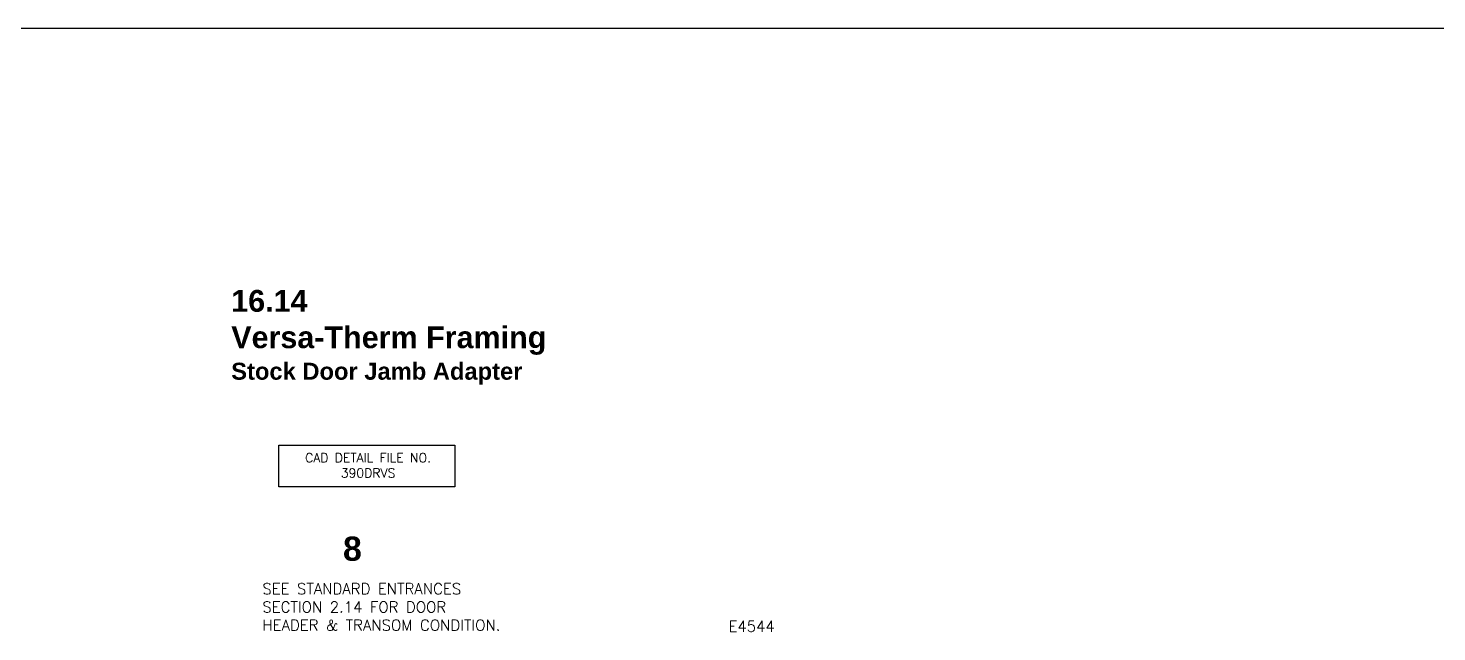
# Model space of a CAD drawing. Extents: x 0 to 139, y 0 to 39.
# Drawn here: x 29.75 to 41.36, y 34.31 to 39.29 of the extents above; entities that cross this region are included whole.
import ezdxf

# ---------------------------------------------------------------- set-up
doc = ezdxf.new("R2010")
doc.units = 0
doc.header["$MEASUREMENT"] = 0
doc.layers.add('R-ANNO-TEXT', color=6, linetype='CONTINUOUS')
doc.layers.add('TITLE', color=7, linetype='CONTINUOUS')
doc.styles.get("Standard").update_dxf_attribs({"font": 'simplex'})

msp = doc.modelspace()

# ---------------------------------------------------------------- linework, layer by layer
at = {"layer": 'R-ANNO-TEXT'}
msp.add_lwpolyline([(31.81197600465755, 35.84765226079639), (33.26345594765277, 35.84765226079639), (33.26345594765277, 35.50558942129246), (31.81197600465755, 35.50558942129246)], close=True, dxfattribs=at)
at = {"layer": 'TITLE'}
msp.add_line((5.000000000000028, 39.28717334030065), (133.6580004981786, 39.28717334030071), dxfattribs=at)

# ---------------------------------------------------------------- texts
at = {"layer": 'R-ANNO-TEXT'}
for s, insert, char_height, width, attachment_point in [('CAD DETAIL FILE NO.\\P390DRVS', (32.54865826648433, 35.78206950961258), 0.07500000000000001, 1.875, 2), ('SEE STANDARD ENTRANCES\\PSECTION 2.14 FOR DOOR\\PHEADER & TRANSOM CONDITION.', (31.67701653847287, 34.70923781287618), 0.09, 2.478726875937419, 1)]:
    msp.add_mtext(s, dxfattribs=dict(at, insert=insert, char_height=char_height, width=width, attachment_point=attachment_point))
at = {"layer": 'R-ANNO-TEXT', "insert": (35.90257284876501, 34.30933477356425), "char_height": 0.09, "attachment_point": 9}
msp.add_mtext('\\A1;E4544', dxfattribs=at)
at = {"layer": 'TITLE', "attachment_point": 1}
for s, insert, char_height, width in [('{\\fArial|b1|i0|c0|p34;16.14\\PVersa-Therm Framing\\P\\H0.7778x;Stock Door Jamb Adapter}', (31.4202390791375, 37.12850631323583, 6.210692218000771), 0.18, 7.44), ('{\\fArial|b1|i0|c0|p34;8}', (32.3418664011199, 35.09490637746316, 6.210692218000771), 0.2, 0.3973)]:
    msp.add_mtext(s, dxfattribs=dict(at, insert=insert, char_height=char_height, width=width))

doc.saveas('drawing.dxf')
